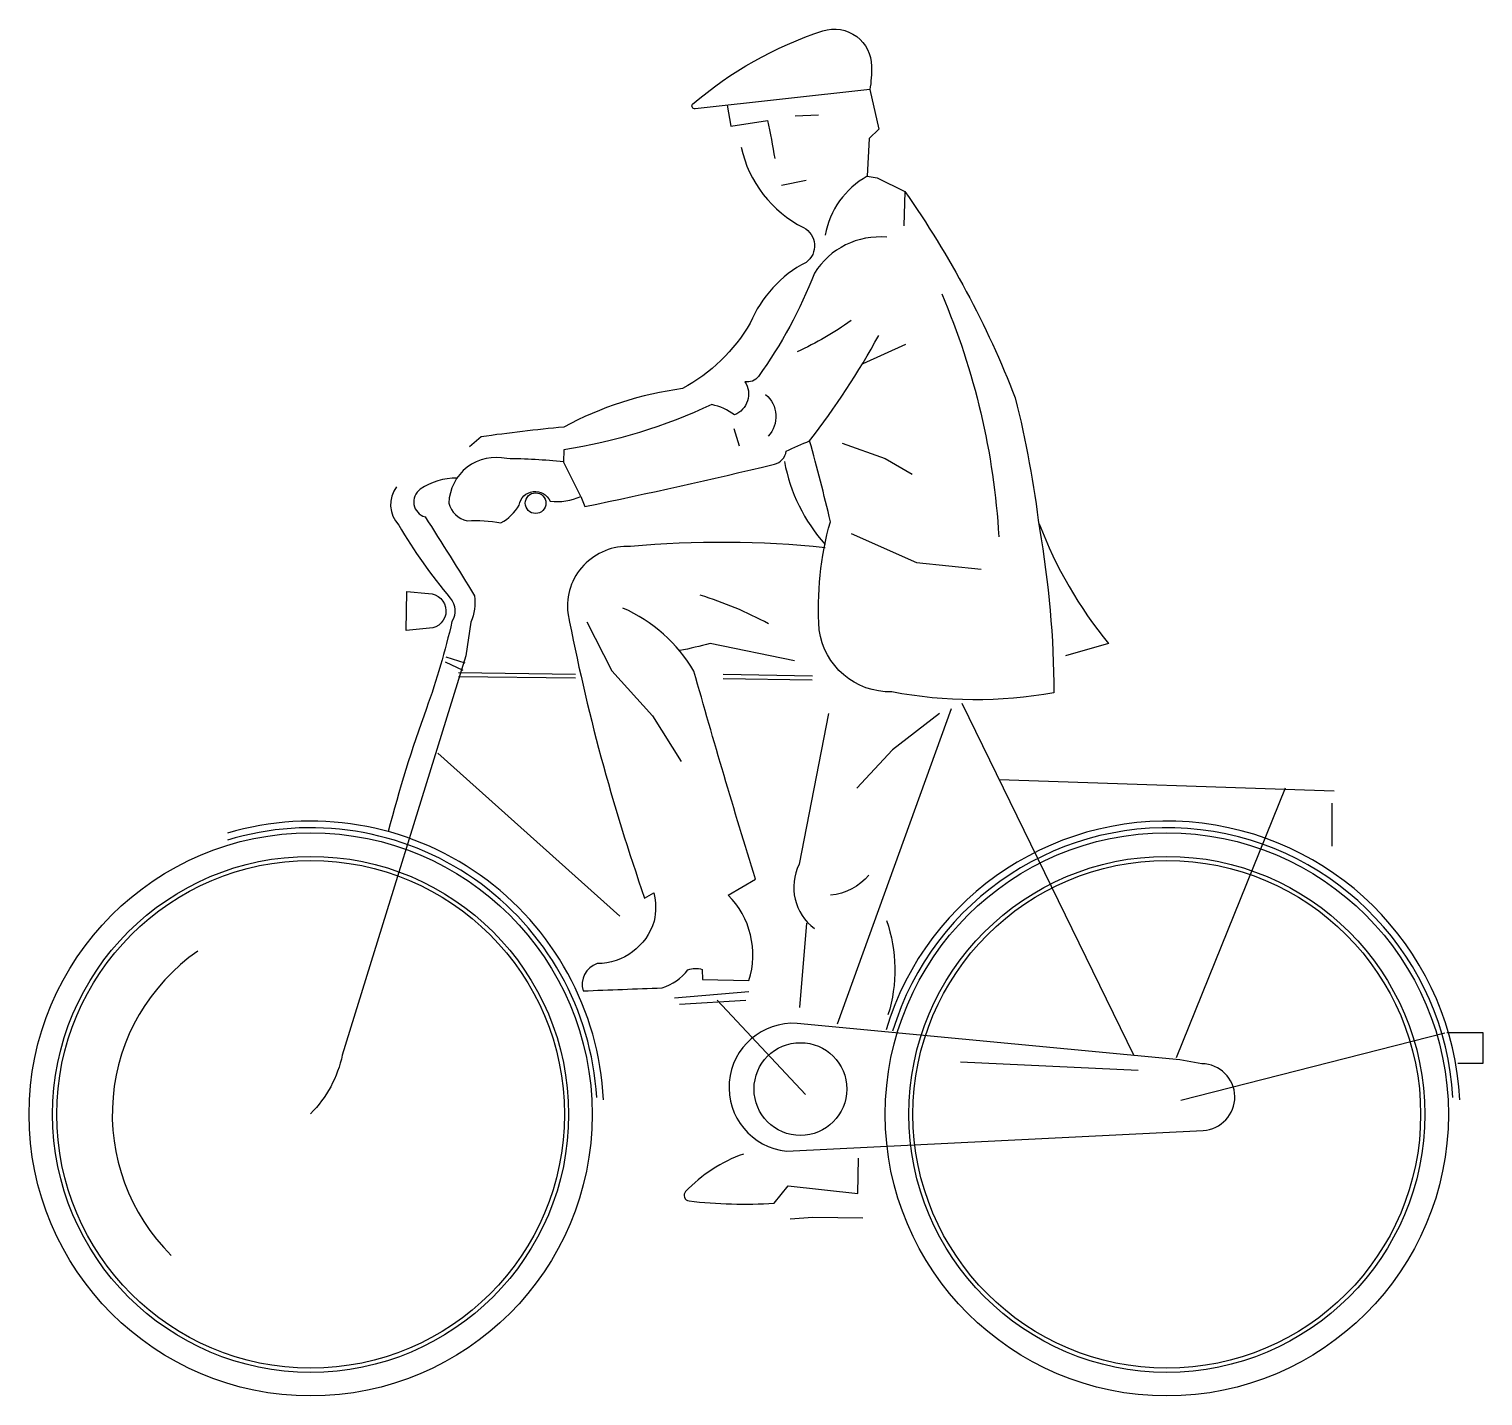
# Model space of a CAD drawing. Extents: x 0 to 2.03, y 0 to 1.91.
import ezdxf

# ---------------------------------------------------------------- set-up
doc = ezdxf.new("R2010")
doc.units = 0
doc.header["$MEASUREMENT"] = 0
doc.layers.get('0').update_dxf_attribs({"linetype": 'CONTINUOUS'})

msp = doc.modelspace()

# ---------------------------------------------------------------- linework, layer by layer
for points in [[(0.9283, 1.8074, -0.097744), (1.1106, 1.91, -0.247186), (1.1582, 1.902, -0.230348), (1.1789, 1.8609, -0.042375), (1.1766, 1.8279), (0.9322, 1.8009, -0.639398), (0.9283, 1.8074, -5.241197)], [(1.1766, 1.8279), (1.1893, 1.7725), (1.1755, 1.7597), (1.1728, 1.7066, 0.225021), (1.114, 1.6244, 3.818404)], [(0.977, 1.8059), (0.9818, 1.7767), (1.0334, 1.7848, -0.010165), (1.0435, 1.7314, 0.268881)], [(0.9964, 1.7475, 0.224743), (1.0836, 1.6348, -0.561756), (1.0873, 1.5862, 0.177111), (1.0092, 1.5011, -0.133641), (0.9145, 1.4095, 0.091635), (0.7483, 1.3557, 0.00955), (0.6327, 1.3422), (0.6162, 1.3281)], [(1.2255, 1.6854, -0.060395), (1.3801, 1.3964, -0.029589), (1.4137, 1.2137, -0.04328), (1.434, 0.9839, -0.091476), (1.2073, 0.9851, -0.383264), (1.1058, 1.072, -0.085519), (1.1213, 1.2233, 0.012343), (1.0923, 1.3363, 0.037809), (1.1891, 1.484, -1.949099)], [(1.2003, 1.6213, 0.282424), (1.0991, 1.5712, -0.062818), (1.0205, 1.4265, -0.294006), (1.0018, 1.4191, -0.47125), (0.9871, 1.3727, 0.107819), (0.9554, 1.3871, -0.069946), (0.7483, 1.324), (0.748, 1.3069, 0.024966), (0.6684, 1.3115, 0.472963), (0.5874, 1.2493, 0.280086), (0.6131, 1.2245, -0.056636), (0.6602, 1.2219, 0.152897), (0.6856, 1.2466, -0.742753), (0.7291, 1.2521, 0.137974), (0.7722, 1.2586), (0.748, 1.3069)], [(1.2771, 1.542, -0.086503), (1.357, 1.2021, 0.558657)], [(1.1502, 1.5046, -0.044625), (1.075, 1.461, 2.387938)], [(1.0307, 1.4011, -0.431942), (1.0343, 1.3431, -0.34357)], [(0.7722, 1.2586), (0.7777, 1.2444, 0.00707), (1.0429, 1.3036, 0.313809), (1.0594, 1.3221, -0.016561), (1.0923, 1.3363, 1.496554)], [(1.0571, 1.3074, 0.137783), (1.1139, 1.1915, 12.495499)], [(0.5987, 1.2841, 0.161443), (0.5474, 1.2686, 0.631256), (0.5541, 1.2301, -0.005832), (0.6235, 1.1194, -0.130397), (0.6183, 1.0828), (0.6113, 1.0355)], [(0.5142, 1.2723, 0.362338), (0.5172, 1.2184, 0.040355), (0.5894, 1.1164, -0.322896), (0.5918, 1.0837, -0.030184), (0.556, 0.962, 0.022452), (0.5025, 0.7897, 0.230348)], [(1.4135, 1.2204, 0.080355), (1.5104, 1.0527), (1.4501, 1.0354)], [(1.1142, 1.1868, 0.049026), (0.8415, 1.1886, 0.461421), (0.7538, 1.0956, 0.036509), (0.8614, 0.6965), (0.8744, 0.704, -0.108768), (0.8746, 0.6643, -0.32965), (0.795, 0.605, 0.409016), (0.7754, 0.5667, -0.002261), (0.8858, 0.5709, 0.147653), (0.922, 0.5961, -0.185501), (0.9418, 0.5967), (0.9425, 0.5829), (1.0074, 0.5812, 0.278323), (0.9782, 0.7009), (1.0164, 0.7233, -0.006504), (0.9304, 1.014, 0.15765), (0.831, 1.1024, 0.383042)], [(1.0347, 1.0805, 0.048376), (0.9393, 1.1204, 3.699371)], [(1.071, 1.0286), (0.9531, 1.0528, -0.014956), (0.9105, 1.0429, 2.087342)], [(0.6113, 1.0355), (0.4383, 0.477, -0.145582), (0.3939, 0.3949, 1.205369)], [(1.1186, 0.955), (1.0776, 0.7439, 0.36291), (1.099, 0.654, 12.959953)], [(1.1752, 0.7288, -0.197294), (1.1215, 0.7007, 2.854092)], [(1.1998, 0.6654, -0.160943), (1.2019, 0.5332, -1.574721)], [(1.6102, 0.4701), (1.0748, 0.5213, 0.977662), (1.0598, 0.3424), (1.6429, 0.3716, 0.969827), (1.6411, 0.4648), (1.6102, 0.4701)], [(0.9995, 0.3385, 0.11677), (0.9187, 0.286, 0.619154), (0.9235, 0.2728, 0.045138), (1.0425, 0.2697), (1.0622, 0.2939), (1.1598, 0.2832), (1.1605, 0.3326)]]:
    msp.add_lwpolyline(points, format="xyb")
for points in [[(1.1049, 1.7921), (1.0722, 1.7907)], [(1.0872, 1.7009), (1.0531, 1.6939)], [(1.1728, 1.7066), (1.1869, 1.7046), (1.2255, 1.6854), (1.2239, 1.6373)], [(1.2266, 1.4714), (1.1668, 1.4444)], [(0.986, 1.3535), (0.9936, 1.3295)], [(1.1377, 1.3333), (1.1981, 1.3119), (1.2357, 1.29)], [(1.1502, 1.2066), (1.2419, 1.1664), (1.3325, 1.1568)], [(0.7805, 1.0832), (0.8154, 1.0146), (0.8726, 0.9516), (0.9124, 0.8879)], [(0.5822, 1.027), (0.6072, 1.0154)], [(0.5834, 1.0344), (0.6098, 1.0258)], [(0.6007, 1.0121), (0.7648, 1.0101)], [(0.6007, 1.0068), (0.7648, 1.0049)], [(0.9712, 1.004), (1.096, 1.0019)], [(0.9713, 1.01), (1.0961, 1.0078)], [(1.2902, 0.9616), (1.1306, 0.5202)], [(1.3052, 0.9694), (1.5458, 0.4762)], [(1.274, 0.9549), (1.2084, 0.9041), (1.1585, 0.8503)], [(0.5719, 0.8995), (0.8266, 0.6713)], [(1.3574, 0.8624), (1.8261, 0.8468)], [(1.7578, 0.8502), (1.6053, 0.4729)], [(1.8228, 0.8295), (1.8228, 0.7691)], [(1.0877, 0.6613), (1.078, 0.5435)], [(1.0071, 0.5654), (0.903, 0.5564)], [(1.0028, 0.5534), (0.9102, 0.5479)], [(1.0866, 0.4219), (0.9631, 0.5539)], [(1.6115, 0.4139), (1.9813, 0.508)], [(1.9837, 0.5083), (2.0344, 0.5083), (2.0344, 0.4652), (1.9993, 0.4652)], [(1.5518, 0.4554), (1.3034, 0.467)], [(1.1665, 0.2487), (1.0969, 0.2498), (1.0652, 0.2471)]]:
    msp.add_lwpolyline(points)
msp.add_lwpolyline([(0.5591, 1.1226, -0.979792), (0.5601, 1.0741), (0.5275, 1.0712), (0.5284, 1.1256)], format="xyb", close=True)
for centre, radius in [((0.7088, 1.2492), 0.0145), ((0.394, 0.394), 0.394), ((1.5921, 0.394), 0.394), ((0.394, 0.394), 0.361), ((1.5921, 0.394), 0.361), ((0.394, 0.394), 0.3552), ((1.5921, 0.394), 0.3552), ((1.0794, 0.4294), 0.0649)]:
    msp.add_circle(centre, radius)
for centre, radius, start, end in [((0.394, 0.394), 0.4103, 2.8239, 106.5015), ((0.394, 0.394), 0.401, 3.3913, 106.8964), ((1.5921, 0.394), 0.4103, 2.8239, 163.2708), ((1.5921, 0.394), 0.401, 3.3913, 163.095), ((0.394, 0.394), 0.2776, 124.644, 225.3941)]:
    msp.add_arc(centre, radius, start, end)

doc.saveas('drawing.dxf')
